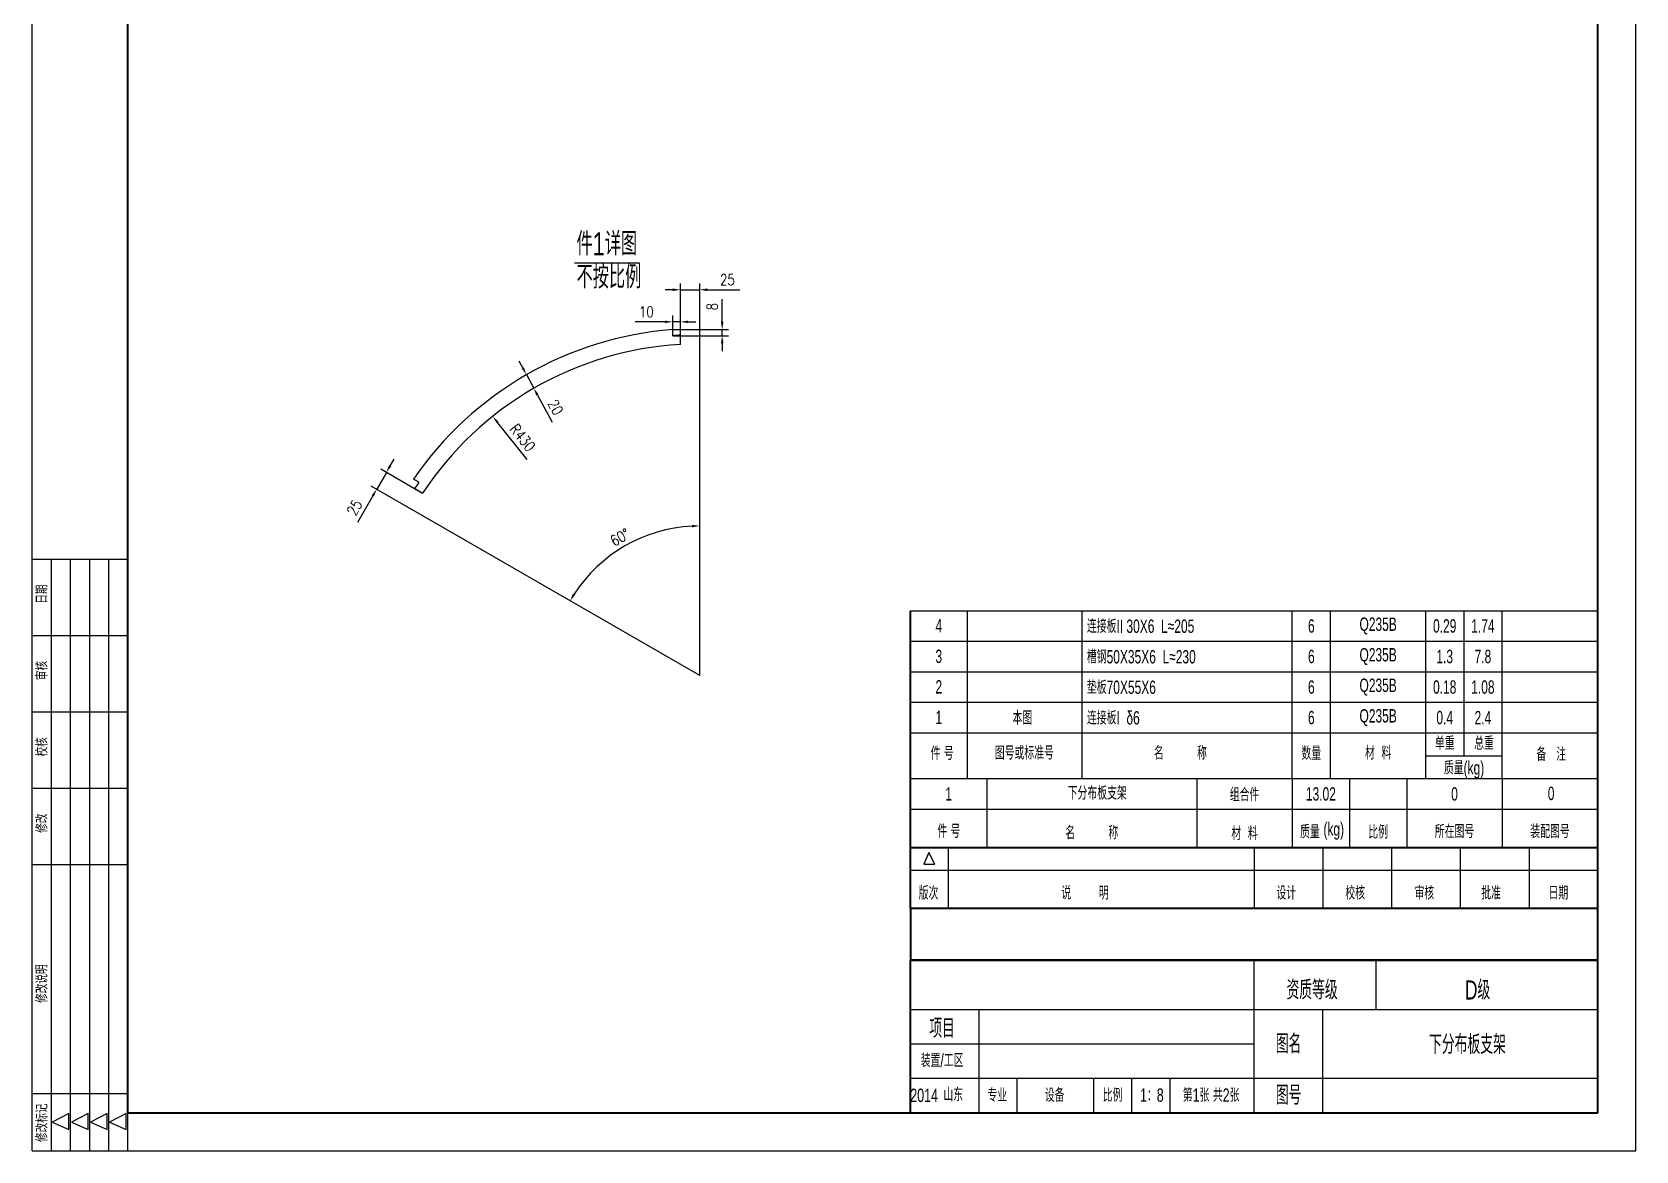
# Model space of a CAD drawing. Header units: millimetres. Extents: x 174648 to 205929, y -160248 to -145891.
# Drawn here: x 183633 to 185712, y -159394 to -157943 of the extents above; entities that cross this region are included whole.
import ezdxf
from ezdxf.enums import TextEntityAlignment as Align

# ---------------------------------------------------------------- set-up
doc = ezdxf.new("R2010")
doc.units = ezdxf.units.MM
doc.layers.add('图层1', color=4, linetype='Continuous', lineweight=35)
doc.styles.add('TH_GBDIM', font='romans.shx', dxfattribs={"width": 0.8, "bigfont": 'gbcbig.shx'})
doc.styles.add('样式 3.5', font='roms.shx', dxfattribs={"width": 0.7, "height": 3.5, "bigfont": 'hztxt.shx'})
doc.styles.add('样式 5', font='roms.shx', dxfattribs={"width": 0.67, "height": 5, "bigfont": 'hztxt.shx'})
doc.dimstyles.new('TH_GBDIM', dxfattribs={"dimtxt": 3.5, "dimasz": 2.5, "dimexe": 2, "dimexo": 0, "dimgap": 1.5, "dimtad": 1, "dimdec": 1, "dimzin": 0, "dimdsep": 46, "dimtxsty": 'TH_GBDIM', "dimcen": 2.5, "dimclrd": 130, "dimclre": 130, "dimclrt": 3, "dimadec": 0, "dimazin": 0, "dimtfac": 0.714286, "dimtdec": 1, "dimtmove": 0, "dimatfit": 3, "dimfxl": 0, "dimtzin": 0, "dimlwd": -1, "dimlwe": -1, "dimarcsym": 0})

# ---------------------------------------------------------------- blocks, each defined once
blk = doc.blocks.new('*D683')
at = {"color": 130, "linetype": 'Continuous'}
for p, q in [((184268.7, -158378.5), (184264, -158369.8)), ((184283.6, -158381.8), (184266.5, -158391.1)), ((184273.5, -158387.3), (184283, -158404.9)), ((184287.8, -158413.7), (184306.9, -158449))]:
    blk.add_line(p, q, dxfattribs=at)
at = {"color": 130}
blk.add_line((184293.2, -158399.4), (184276, -158408.7), dxfattribs=at)
for points in [[(184270.2, -158377.7), (184267.3, -158379.3), (184273.5, -158387.3)], [(184289.3, -158412.9), (184286.3, -158414.5), (184283, -158404.9)]]:
    blk.add_solid(points, dxfattribs=at)
at = {"layer": 'Defpoints', "color": 0}
for p in [(184283.6, -158381.8), (184283, -158404.9), (184293.2, -158399.4)]:
    blk.add_point(p, dxfattribs=at)
at = {"color": 3, "insert": (184311.2, -158429.6), "char_height": 14, "attachment_point": 5, "rotation": 298.4633, "style": 'TH_GBDIM', "bg_fill": 3, "box_fill_scale": 1.1, "bg_fill_color": 256, "bg_fill_true_color": 13158600, "bg_fill_transparency": 0}
blk.add_mtext('20', dxfattribs=at)
blk = doc.blocks.new('*D684')
at = {"color": 130, "linetype": 'Continuous'}
for p, q in [((184473.1, -158336.2), (184473.1, -158269.2)), ((184463.1, -158277.2), (184453.1, -158277.2)), ((184473.1, -158277.2), (184498.1, -158277.2)), ((184508.1, -158277.2), (184549.9, -158277.2))]:
    blk.add_line(p, q, dxfattribs=at)
at = {"color": 130}
blk.add_line((184498.1, -158336.2), (184498.1, -158269.2), dxfattribs=at)
for points in [[(184463.1, -158275.5), (184463.1, -158278.9), (184473.1, -158277.2)], [(184508.1, -158275.5), (184508.1, -158278.9), (184498.1, -158277.2)]]:
    blk.add_solid(points, dxfattribs=at)
at = {"layer": 'Defpoints', "color": 0}
for p in [(184498.1, -158277.2), (184473.1, -158336.2), (184498.1, -158336.2)]:
    blk.add_point(p, dxfattribs=at)
at = {"color": 3, "insert": (184534, -158264.2), "char_height": 14, "attachment_point": 5, "style": 'TH_GBDIM', "bg_fill": 3, "box_fill_scale": 1.1, "bg_fill_color": 256, "bg_fill_true_color": 13158600, "bg_fill_transparency": 0}
blk.add_mtext('{25}{}{}', dxfattribs=at)
blk = doc.blocks.new('*D685')
at = {"color": 130, "linetype": 'Continuous'}
for p, q in [((184096.9, -158505.4), (184101.9, -158496.7)), ((184091.9, -158514), (184079.4, -158535.7)), ((184138.9, -158541.2), (184084.9, -158510)), ((184074.4, -158544.3), (184054.3, -158579.1))]:
    blk.add_line(p, q, dxfattribs=at)
at = {"color": 130}
blk.add_line((184126.4, -158562.8), (184072.4, -158531.7), dxfattribs=at)
for points in [[(184095.4, -158504.5), (184098.3, -158506.2), (184091.9, -158514)], [(184072.9, -158543.5), (184075.8, -158545.2), (184079.4, -158535.7)]]:
    blk.add_solid(points, dxfattribs=at)
at = {"layer": 'Defpoints', "color": 0}
for p in [(184079.4, -158535.7), (184138.9, -158541.2), (184126.4, -158562.8)]:
    blk.add_point(p, dxfattribs=at)
at = {"color": 3, "insert": (184050.6, -158559.6), "char_height": 14, "attachment_point": 5, "rotation": 60, "style": 'TH_GBDIM', "bg_fill": 3, "box_fill_scale": 1.1, "bg_fill_color": 256, "bg_fill_true_color": 13158600, "bg_fill_transparency": 0}
blk.add_mtext('25', dxfattribs=at)
blk = doc.blocks.new('*D686')
at = {"color": 130}
blk.add_line((184463.1, -158336.2), (184463.1, -158310.8), dxfattribs=at)
at = {"color": 130, "linetype": 'Continuous'}
for p, q in [((184473.1, -158336.2), (184473.1, -158310.8)), ((184453.1, -158318.8), (184414.6, -158318.8)), ((184473.1, -158318.8), (184463.1, -158318.8)), ((184483.1, -158318.8), (184493.1, -158318.8))]:
    blk.add_line(p, q, dxfattribs=at)
at = {"color": 130}
for points in [[(184453.1, -158317.2), (184453.1, -158320.5), (184463.1, -158318.8)], [(184483.1, -158317.2), (184483.1, -158320.5), (184473.1, -158318.8)]]:
    blk.add_solid(points, dxfattribs=at)
at = {"layer": 'Defpoints', "color": 0}
for p in [(184463.1, -158318.8), (184463.1, -158336.2), (184473.1, -158336.2)]:
    blk.add_point(p, dxfattribs=at)
at = {"color": 3, "insert": (184428.9, -158305.8), "char_height": 14, "attachment_point": 5, "style": 'TH_GBDIM', "bg_fill": 3, "box_fill_scale": 1.1, "bg_fill_color": 256, "bg_fill_true_color": 13158600, "bg_fill_transparency": 0}
blk.add_mtext('10', dxfattribs=at)
blk = doc.blocks.new('*D687')
at = {"color": 130, "linetype": 'Continuous'}
for p, q in [((184527.2, -158318.8), (184527.2, -158289.3)), ((184527.2, -158336.8), (184527.2, -158328.8)), ((184463.1, -158336.8), (184535.2, -158336.8)), ((184527.2, -158346.8), (184527.2, -158356.8))]:
    blk.add_line(p, q, dxfattribs=at)
at = {"color": 130}
blk.add_line((184463.1, -158328.8), (184535.2, -158328.8), dxfattribs=at)
for points in [[(184525.5, -158318.8), (184528.9, -158318.8), (184527.2, -158328.8)], [(184525.5, -158346.8), (184528.9, -158346.8), (184527.2, -158336.8)]]:
    blk.add_solid(points, dxfattribs=at)
at = {"layer": 'Defpoints', "color": 0}
for p in [(184463.1, -158328.8), (184527.2, -158328.8), (184463.1, -158336.8)]:
    blk.add_point(p, dxfattribs=at)
at = {"color": 3, "insert": (184514.2, -158299.1), "char_height": 14, "attachment_point": 5, "rotation": 90, "style": 'TH_GBDIM', "bg_fill": 3, "box_fill_scale": 1.1, "bg_fill_color": 256, "bg_fill_true_color": 13158600, "bg_fill_transparency": 0}
blk.add_mtext('8', dxfattribs=at)
blk = doc.blocks.new('*D688')
at = {"color": 130, "linetype": 'Continuous'}
blk.add_line((184274.4, -158497.2), (184236.1, -158449.2), dxfattribs=at)
at = {"color": 130}
blk.add_solid([(184237.4, -158448.2), (184234.8, -158450.2), (184229.8, -158441.4)], dxfattribs=at)
at = {"layer": 'Defpoints', "color": 0}
for p in [(184229.8, -158441.4), (184498.1, -158777.4)]:
    blk.add_point(p, dxfattribs=at)
at = {"color": 3, "insert": (184268.5, -158469), "char_height": 14, "attachment_point": 5, "rotation": 308.6007, "style": 'TH_GBDIM', "bg_fill": 3, "box_fill_scale": 1.1, "bg_fill_color": 256, "bg_fill_true_color": 13158600, "bg_fill_transparency": 0}
blk.add_mtext('R430', dxfattribs=at)
blk = doc.blocks.new('*D689')
at = {"color": 130, "linetype": 'Continuous'}
blk.add_arc((184498.1, -158777.4), 194, 92.9538, 147.0462, dxfattribs=at)
at = {"color": 130}
for points in [[(184488.1, -158582), (184488.2, -158585.4), (184498.1, -158583.4)], [(184336.8, -158672.8), (184333.9, -158671), (184330.1, -158680.4)]]:
    blk.add_solid(points, dxfattribs=at)
at = {"layer": 'Defpoints', "color": 0}
for p in [(184498.1, -158327.4), (184115.9, -158556.8), (184431.8, -158595.1), (184498.1, -158777.4), (184498.1, -158777.4)]:
    blk.add_point(p, dxfattribs=at)
at = {"color": 3, "insert": (184394.6, -158598.2), "char_height": 14, "attachment_point": 5, "rotation": 30, "style": 'TH_GBDIM', "bg_fill": 3, "box_fill_scale": 1.1, "bg_fill_color": 256, "bg_fill_true_color": 13158600, "bg_fill_transparency": 0}
blk.add_mtext('60°', dxfattribs=at)

msp = doc.modelspace()

# ---------------------------------------------------------------- linework, layer by layer
at = {"color": 7, "linetype": 'Continuous'}
for p, q in [((183632.7, -159393.8), (183632.7, -156453.5)), ((185711.7, -159393.8), (185711.7, -156453.5)), ((183632.7, -158626.5), (183756.4, -158626.5)), ((183657.4, -158626.5), (183657.4, -159393.8)), ((183682.2, -158626.5), (183682.2, -159393.8)), ((183706.9, -158626.5), (183706.9, -159393.8)), ((183731.7, -158626.5), (183731.7, -159393.8)), ((183632.7, -158725.5), (183756.4, -158725.5)), ((183632.7, -158824.5), (183756.4, -158824.5)), ((183632.7, -158923.5), (183756.4, -158923.5)), ((183632.7, -159022.5), (183756.4, -159022.5)), ((183632.7, -159319.5), (183756.4, -159319.5)), ((183632.7, -159393.8), (185711.7, -159393.8))]:
    msp.add_line(p, q, dxfattribs=at)
for p, q in [((184335.8, -158242.3), (184420.1, -158242.3)), ((184463.1, -158336.8), (184463.1, -158328.8)), ((184473.1, -158348.2), (184473.1, -158336.2)), ((184134, -158526.8), (184127.1, -158522.8)), ((184138.9, -158541.2), (184128.4, -158535.1)), ((184771.2, -158693.3), (185662.2, -158693.3)), ((184845.4, -158911.1), (184845.4, -158693.3)), ((184993.9, -158911.1), (184993.9, -158693.3)), ((185266.2, -158911.1), (185266.2, -158693.3)), ((185315.7, -158911.1), (185315.7, -158693.3)), ((185439.4, -158911.1), (185439.4, -158693.3)), ((185488.9, -158881.4), (185488.9, -158693.3)), ((185538.4, -158911.1), (185538.4, -158693.3)), ((184771.2, -158732.9), (185662.2, -158732.9)), ((184771.2, -158772.5), (185662.2, -158772.5)), ((184771.2, -158812.1), (185662.2, -158812.1)), ((184771.2, -158851.7), (185662.2, -158851.7)), ((185439.4, -158881.4), (185538.4, -158881.4)), ((184771.2, -158911.1), (185662.2, -158911.1)), ((184771.2, -159000.2), (185662.2, -159000.2)), ((184820.7, -159079.4), (184820.7, -159000.2)), ((185216.7, -159000.2), (185216.7, -159079.4)), ((185305.8, -159000.2), (185305.8, -159079.4)), ((185394.9, -159000.2), (185394.9, -159079.4)), ((185484, -159000.2), (185484, -159079.4)), ((185573.1, -159000.2), (185573.1, -159079.4)), ((184771.2, -159013.1), (184771.2, -159037.9)), ((184795.2, -159007), (184788.4, -159022.1)), ((184788.4, -159022.1), (184802.9, -159022.1)), ((184802.9, -159022.1), (184795.2, -159007)), ((184771.2, -159029.9), (185662.2, -159029.9)), ((185216.7, -159344.3), (185216.7, -159146.3)), ((185375.1, -159210.6), (185375.1, -159146.3)), ((184771.2, -159210.6), (185662.2, -159210.6)), ((184860.3, -159344.3), (184860.3, -159210.6)), ((185305.8, -159344.3), (185305.8, -159210.6)), ((185216.7, -159255.2), (184771.2, -159255.2)), ((185662.2, -159299.7), (184771.2, -159299.7)), ((184909.8, -159344.3), (184909.8, -159299.7)), ((185008.8, -159344.3), (185008.8, -159299.7)), ((185058.3, -159344.3), (185058.3, -159299.7)), ((185107.8, -159344.3), (185107.8, -159299.7)), ((183680.5, -159345.2), (183658.8, -159356.3)), ((183680.5, -159366.1), (183680.5, -159345.2)), ((183705.3, -159345.2), (183683.6, -159356.3)), ((183705.3, -159366.1), (183705.3, -159345.2)), ((183730, -159345.2), (183708.3, -159356.3)), ((183730, -159366.1), (183730, -159345.2)), ((183754.8, -159345.2), (183733.1, -159356.3)), ((183754.8, -159366.1), (183754.8, -159345.2)), ((183756.4, -159344.3), (183756.4, -159393.8)), ((183658.8, -159356.3), (183680.5, -159366.1)), ((183683.6, -159356.3), (183705.3, -159366.1)), ((183708.3, -159356.3), (183730, -159366.1)), ((183733.1, -159356.3), (183754.8, -159366.1))]:
    msp.add_line(p, q)
at = {"color": 1, "ltscale": 1.5}
for q in [(184498.1, -158327.4), (184115.9, -158556.8)]:
    msp.add_line((184498.1, -158777.4), q, dxfattribs=at)
at = {"color": 4}
for p, q in [((184771.2, -158854.7), (184771.2, -158879.5)), ((184771.2, -158854.7), (184771.2, -158879.5)), ((184771.2, -158854.7), (184771.2, -158879.5)), ((184771.2, -158894.3), (184771.2, -158919.1))]:
    msp.add_line(p, q, dxfattribs=at)
for points in [[(184870.2, -158911.1), (184870.2, -159000.2)], [(185142.4, -158911.1), (185142.4, -159000.2)], [(185266.2, -158911.1), (185266.2, -159000.2)], [(185340.4, -158911.1), (185340.4, -159000.2)], [(185414.7, -158911.1), (185414.7, -159000.2)], [(185538.4, -158911.1), (185538.4, -159000.2)], [(184771.2, -158950.7), (185662.2, -158950.7)]]:
    msp.add_lwpolyline(points)
for radius, start, end in [(450, 94.4608, 145.5392), (442, 93.2424, 94.5418), (430, 93.333, 146.667), (442, 145.4582, 146.7576)]:
    msp.add_arc((184498.1, -158777.4), radius, start, end)
at = {"layer": '图层1'}
for p, q in [((183756.4, -156503), (183756.4, -159344.3)), ((185662.2, -159344.3), (185662.2, -156503)), ((185662.2, -159344.3), (185662.2, -156503)), ((184771.2, -159037.9), (184771.2, -158693.3)), ((184771.2, -159079.4), (184771.2, -158703.2)), ((184771.2, -159079.4), (184771.2, -158703.2)), ((184771.2, -159000.2), (185662.2, -159000.2)), ((185662.2, -159079.4), (184771.2, -159079.4)), ((184771.2, -159079.4), (184771.2, -159146.3)), ((184771.2, -159079.4), (184771.2, -159146.3)), ((184771.2, -159146.3), (185662.2, -159146.3)), ((184771.2, -159146.3), (185662.2, -159146.3)), ((185662.2, -159146.3), (184771.2, -159146.3)), ((184771.2, -159344.3), (184771.2, -159146.3)), ((183756.4, -159344.3), (185662.2, -159344.3))]:
    msp.add_line(p, q, dxfattribs=at)

# ---------------------------------------------------------------- texts
at = {"style": '样式 3.5', "width": 0.67}
for s, height, p in [('4', 17.3, (184803.7, -158721.5)), ('连接板II 30X6  L≈205', 17.325, (185000, -158722.1)), ('3', 17.3, (184803.7, -158761.1)), ('槽钢50X35X6  L≈230', 17.325, (185000, -158761.7)), ('2', 17.3, (184803.7, -158800.7)), ('垫板70X55X6', 17.33, (185000, -158801.3)), ('1', 17.3, (184803.7, -158840.3)), ('本图', 17.33, (184903.6, -158840.9)), ('连接板I  δ6', 17.33, (185000, -158840.9)), ('下分布板支架', 17.33, (184975.1, -158938.4)), ('(kg)', 17.32, (185306.6, -158985.1))]:
    msp.add_text(s, height=height, dxfattribs=at).set_placement(p)
for s, height, p in [('6', 17.3, (185290.9, -158713.1)), ('Q235B', 17.33, (185377.5, -158713.1)), ('6', 17.3, (185290.9, -158752.7)), ('Q235B', 17.33, (185377.5, -158752.7)), ('6', 17.3, (185290.9, -158792.3)), ('Q235B', 17.33, (185377.5, -158792.3)), ('6', 17.3, (185290.9, -158831.9)), ('Q235B', 17.33, (185377.5, -158831.9)), ('单重', 17.32, (185464, -158864.4)), ('总重', 17.32, (185514.8, -158864.3)), ('件 号', 17.32, (184812.4, -158877.3)), ('图号或标准号', 17.32, (184918.9, -158876.8)), ('名          称', 17.325, (185121.2, -158876.9)), ('数量', 17.32, (185290.9, -158877.3)), ('材  料', 17.32, (185377.5, -158876.8)), ('备   注', 17.32, (185601.9, -158878.5)), ('质量(kg)', 17.32, (185488.9, -158898.8)), ('1', 17.3, (184820.7, -158930.9)), ('组合件', 17.32, (185204.3, -158930.9)), ('13.02', 17.33, (185303.3, -158930.9)), ('0', 17.3, (185476.5, -158930.9)), ('0', 17.3, (185601.7, -158930.2)), ('件 号', 17.32, (184821, -158978.4)), ('名          称', 17.325, (185006.3, -158980.3)), ('材  料', 17.32, (185204.3, -158981.2)), ('质量', 17.32, (185289.1, -158979.1)), ('比例', 17.32, (185377.5, -158979.5)), ('所在图号', 17.32, (185476.5, -158978.7)), ('装配图号', 17.32, (185600.3, -158978.7))]:
    msp.add_text(s, height=height, dxfattribs=at).set_placement(p, align=Align.MIDDLE)
at = {"color": 1, "style": '样式 3.5', "width": 0.67}
for s, p in [('0.29', (185463.8, -158713.1)), ('1.74', (185513.3, -158713.1)), ('1.3', (185463.8, -158752.7)), ('7.8', (185513.3, -158752.7)), ('0.18', (185463.8, -158792.3)), ('1.08', (185513.3, -158792.3)), ('0.4', (185463.8, -158831.9)), ('2.4', (185513.3, -158831.9))]:
    msp.add_text(s, height=17.33, dxfattribs=at).set_placement(p, align=Align.MIDDLE)
at = {"char_height": 30, "width": 314.203, "attachment_point": 1, "style": '样式 3.5'}
for s, insert in [('件1详图', (184338.4, -158202.7)), ('不按比例', (184338.4, -158245.6))]:
    msp.add_mtext(s, dxfattribs=dict(at, insert=insert))
at = {"char_height": 14.85, "attachment_point": 5, "rotation": 90, "style": '样式 3.5'}
for s, insert in [('日期', (183645.3, -158671.8)), ('审核', (183645.3, -158770.8)), ('校核', (183645.3, -158869.8)), ('修改', (183645.3, -158968.8)), ('修改说明', (183645.3, -159176.9)), ('修改标记', (183645.3, -159357.2))]:
    msp.add_mtext(s, dxfattribs=dict(at, insert=insert))
at = {"attachment_point": 5}
for s, insert, char_height, style in [('版次', (184794.7, -159059.3), 17.32, '样式 3.5'), ('说        明', (184997.6, -159059.3), 17.32, '样式 3.5'), ('设计', (185258.4, -159059.3), 17.32, '样式 3.5'), ('校核', (185347.7, -159059.3), 17.32, '样式 3.5'), ('审核', (185437.4, -159059.3), 17.32, '样式 3.5'), ('批准', (185523.9, -159059.3), 17.32, '样式 3.5'), ('日期', (185611.2, -159059.3), 17.32, '样式 3.5'), ('资质等级', (185291.9, -159185.1), 24.75, '样式 5'), ('D级', (185506.5, -159185.1), 24.75, '样式 5'), ('项目', (184812.3, -159234.8), 24.75, '样式 5'), ('图名', (185261.4, -159255), 24.75, '样式 5'), ('下分布板支架', (185493.3, -159255.7), 24.75, '样式 5'), ('装置/工区', (184812.3, -159276.4), 17.32, '样式 3.5'), ('2014', (184789, -159321.8), 17.32, '样式 3.5'), ('山东', (184826.7, -159320.7), 17.32, '样式 3.5'), ('专业', (184883.8, -159321.5), 17.32, '样式 3.5'), ('设备', (184958.2, -159321.5), 17.32, '样式 3.5'), ('比例', (185033.2, -159321.5), 17.32, '样式 3.5'), ('1：8', (185084.2, -159321.5), 17.32, '样式 3.5'), ('第1张 共2张', (185161, -159321.5), 17.32, '样式 3.5'), ('图号', (185261.4, -159321.5), 24.75, '样式 5')]:
    msp.add_mtext(s, dxfattribs=dict(at, insert=insert, char_height=char_height, style=style))

# ---------------------------------------------------------------- next in the draw order: dimensions: what is measured, and where the dimension line sits
dim = msp.add_linear_dim(base=(184498.1, -158277.2), p1=(184473.1, -158336.2), p2=(184498.1, -158336.2), text='{<>}{}{}', dimstyle='TH_GBDIM', override={"dimscale": 4, "dimgap": 1.5, "dimtad": 1, "dimjust": 0, "dimdec": 0, "dimlfac": 1, "dimse1": 0, "dimse2": 0, "dimsd1": 0, "dimsd2": 0, "dimtfill": 1})
dim.commit()
dim.dimension.update_dxf_attribs({"geometry": '*D684', "text_midpoint": (184534, -158264.2)})
for p1, p2, distance, picture, middle in [((184283.6, -158381.8), (184293.2, -158399.4), -11.5, '*D683', (184311.2, -158429.6)), ((184138.9, -158541.2), (184126.4, -158562.8), -54.2, '*D685', (184050.6, -158559.6))]:
    dim = msp.add_aligned_dim(p1=p1, p2=p2, distance=distance, dimstyle='TH_GBDIM', override={"dimscale": 4, "dimdec": 0, "dimtfill": 1})
    dim.commit()
    dim.dimension.update_dxf_attribs({"geometry": picture, "text_midpoint": middle})

# ---------------------------------------------------------------- next in the draw order: dimensions: what is measured, and where the dimension line sits
dim = msp.add_aligned_dim(p1=(184473.1, -158336.2), p2=(184463.1, -158336.2), distance=-17.3, dimstyle='TH_GBDIM', override={"dimscale": 4, "dimdec": 0, "dimtfill": 1})
dim.commit()
dim.dimension.update_dxf_attribs({"geometry": '*D686', "text_midpoint": (184428.9, -158305.8)})
dim = msp.add_radius_dim(center=(184498.1, -158777.4), mpoint=(184229.8, -158441.4), dimstyle='TH_GBDIM', override={"dimscale": 4, "dimdec": 0, "dimtfill": 1})
dim.commit()
dim.dimension.update_dxf_attribs({"geometry": '*D688', "text_midpoint": (184258.4, -158477.1), "dimtype": 164})

# ---------------------------------------------------------------- next in the draw order: dimensions: what is measured, and where the dimension line sits
dim = msp.add_aligned_dim(p1=(184463.1, -158336.8), p2=(184463.1, -158328.8), distance=-64.1, dimstyle='TH_GBDIM', override={"dimscale": 4, "dimdec": 0, "dimtfill": 1})
dim.commit()
dim.dimension.update_dxf_attribs({"geometry": '*D687', "text_midpoint": (184514.2, -158299.1)})

# ---------------------------------------------------------------- next in the draw order: dimensions: what is measured, and where the dimension line sits
dim = msp.add_angular_dim_2l(base=(184431.8, -158595.1), line1=((184498.1, -158777.4), (184498.1, -158327.4)), line2=((184498.1, -158777.4), (184115.9, -158556.8)), dimstyle='TH_GBDIM', override={"dimscale": 4, "dimdec": 0, "dimtfill": 1})
dim.commit()
dim.dimension.update_dxf_attribs({"geometry": '*D689', "text_midpoint": (184394.6, -158598.2)})

doc.saveas('drawing.dxf')
